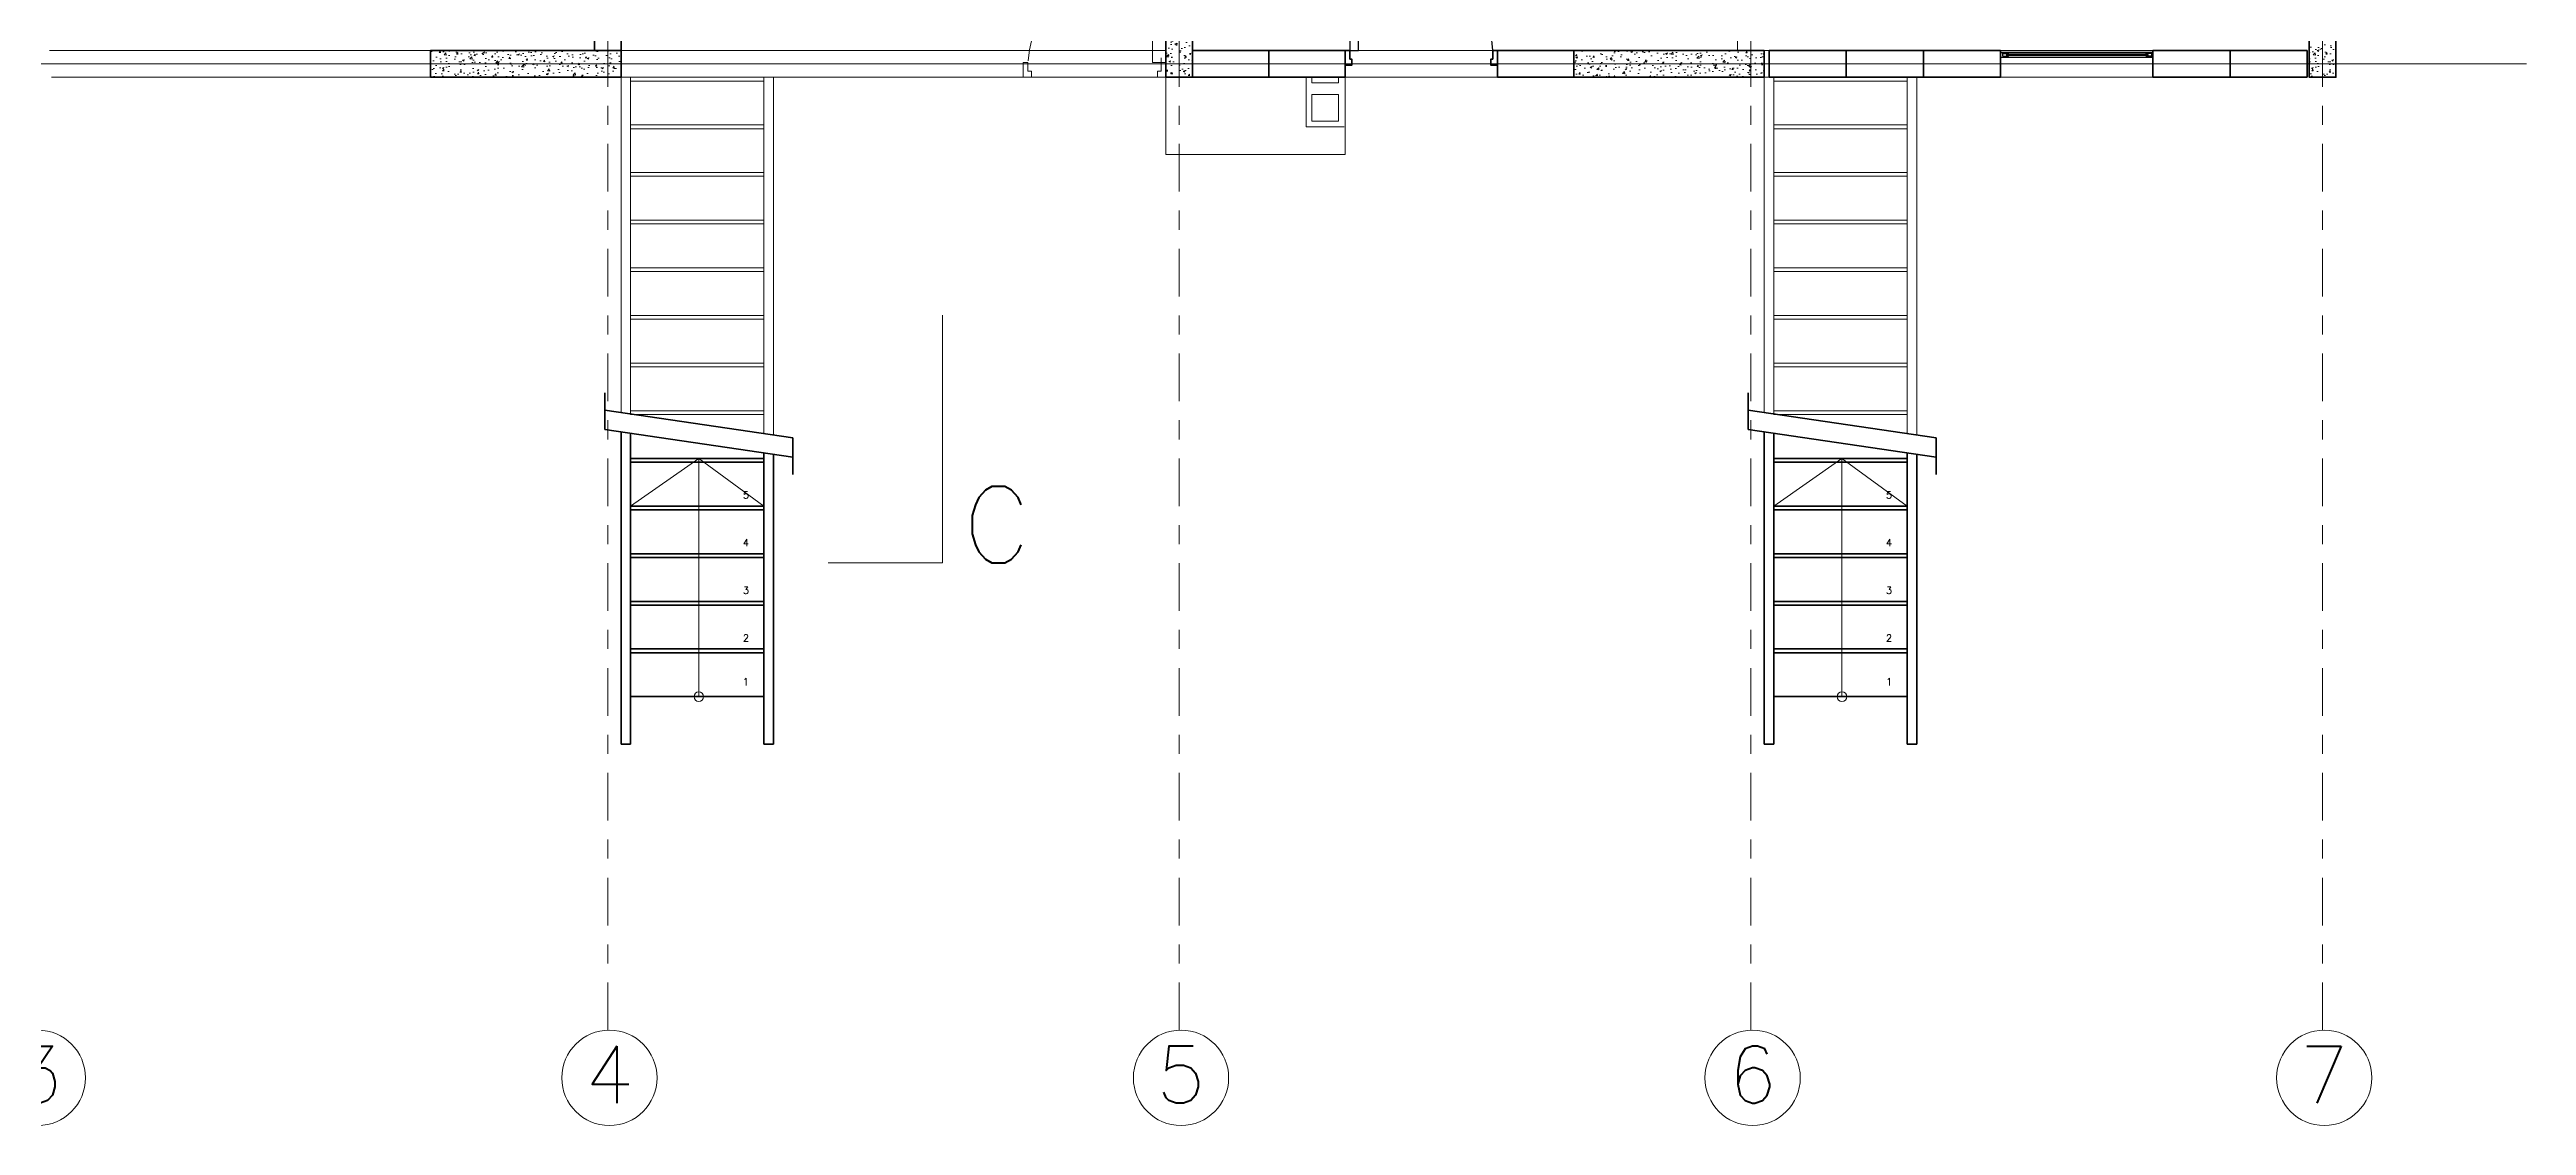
# Model space of a CAD drawing. Header units: metres. Extents: x -87 to 15, y -108 to -10.
# Drawn here: x -27.27 to -14.27, y -92.65 to -87.01 of the extents above; entities that cross this region are included whole.
import ezdxf

# ---------------------------------------------------------------- set-up
doc = ezdxf.new("R2010")
doc.units = ezdxf.units.M
doc.header["$LTSCALE"] = 5
doc.header["$MEASUREMENT"] = 0
doc.linetypes.add('CENTER', pattern=[2, 1.25, -0.25, 0.25, -0.25])
doc.linetypes.add('HIDDEN', pattern=[0.375, 0.25, -0.125])
for name, color, linetype, lineweight in [('A-ANNO-SYMB', 3, 'Continuous', 18), ('A-ANNO-TEXT', 3, 'Continuous', 18), ('A-DOOR-FULL', 4, 'Continuous', 25), ('A-FLOR-LEVL', 7, 'Continuous', 35), ('A-FLOR-OVHD', 3, 'HIDDEN', 18), ('A-FLOR-PATT', 8, 'Continuous', 18), ('A-FURN', 8, 'Continuous', 18), ('A-GLAZ-FULL', 4, 'Continuous', 25), ('A-WALL-FULL', 7, 'Continuous', 35)]:
    doc.layers.add(name, color=color, linetype=linetype, lineweight=lineweight)
doc.styles.add('E-ROMANS', font='romans.shx', dxfattribs={"width": 0.8})

msp = doc.modelspace()

# ---------------------------------------------------------------- hatches: boundary and pattern name
at = {"layer": 'A-FLOR-PATT'}
h = msp.add_hatch(dxfattribs=at)
h.set_pattern_fill('AR-CONC', color=256, scale=0.0005, style=0)
h.set_pattern_definition([(50, (0, 0), (0.091092334, -0.00796954), [0.009525, -0.104775]), (355, (0, 0), (-0.01762141, 0.09552832), [0.00762, -0.08382]), (100.451, (0.00759, -0.00066), (0.07347125, 0.08755834), [0.008095, -0.089045]), (46.1842, (0, 0.0254), (0.13553952, -0.02102116), [0.0142875, -0.1571625]), (96.6356, (0.0113, 0.02365), (0.11870212, 0.12371278), [0.0121425, -0.1335675]), (351.184, (0, 0.0254), (0.1187023, 0.12371256), [0.01143, -0.12573]), (21, (0.0127, 0.01905), (0.07580744, -0.05113276), [0.009525, -0.104775]), (326, (0.0127, 0.01905), (0.03090101, 0.09209398), [0.00762, -0.08382]), (71.4514, (0.01902, 0.01479), (0.106708245, 0.04096143), [0.008095, -0.089045]), (37.5, (0, 0), (0.001544302, 0.04227752), [0, -0.082804, 0, -0.08509, 0, -0.0841375]), (7.5, (0, 0), (0.033409831, 0.050090287), [0, -0.048514, 0, -0.080899, 0, -0.0320675]), (327.5, (-0.02832, 0), (0.067795298, -0.002864372), [0, -0.03175, 0, -0.09906, 0, -0.131445]), (317.5, (-0.04102, 0), (0.07406459, 0.012713246), [0, -0.041275, 0, -0.065786, 0, -0.093345])])
h.paths.add_polyline_path([(-21.275, -86.801), (-21.415, -86.801), (-21.415, -87.151), (-21.275, -87.151)])
h = msp.add_hatch(dxfattribs=at)
h.set_pattern_fill('AR-CONC', color=256, scale=0.0005, style=0)
h.set_pattern_definition([(50, (18, -7e-14), (0.091092334, -0.00796954), [0.009525, -0.104775]), (355, (18, -7e-14), (-0.01762141, 0.09552832), [0.00762, -0.08382]), (100.451, (18.00759, -0.00066), (0.07347125, 0.08755834), [0.008095, -0.089045]), (46.1842, (18, 0.0254), (0.13553952, -0.02102116), [0.0142875, -0.1571625]), (96.6356, (18.0113, 0.02365), (0.11870212, 0.12371278), [0.0121425, -0.1335675]), (351.184, (18, 0.0254), (0.1187023, 0.12371256), [0.01143, -0.12573]), (21, (18.0127, 0.01905), (0.07580744, -0.05113276), [0.009525, -0.104775]), (326, (18.0127, 0.01905), (0.03090101, 0.09209398), [0.00762, -0.08382]), (71.4514, (18.01902, 0.01479), (0.106708245, 0.04096143), [0.008095, -0.089045]), (37.5, (18, -7e-14), (0.001544302, 0.04227752), [0, -0.082804, 0, -0.08509, 0, -0.0841375]), (7.5, (18, -7e-14), (0.033409831, 0.050090287), [0, -0.048514, 0, -0.080899, 0, -0.0320675]), (327.5, (17.97168, -7e-14), (0.067795298, -0.002864372), [0, -0.03175, 0, -0.09906, 0, -0.131445]), (317.5, (17.95898, -7e-14), (0.07406459, 0.012713246), [0, -0.041275, 0, -0.065786, 0, -0.093345])])
h.paths.add_polyline_path([(-15.415, -87.151), (-15.275, -87.151), (-15.275, -86.801), (-15.415, -86.801)])
h = msp.add_hatch(dxfattribs=at)
h.set_pattern_fill('AR-CONC', color=256, scale=0.0005, style=0)
h.set_pattern_definition([(50, (8.19, -3e-14), (0.091092334, -0.00796954), [0.009525, -0.104775]), (355, (8.19, -3e-14), (-0.01762141, 0.09552832), [0.00762, -0.08382]), (100.451, (8.19759, -0.00066), (0.07347125, 0.08755834), [0.008095, -0.089045]), (46.1842, (8.19, 0.0254), (0.13553952, -0.02102116), [0.0142875, -0.1571625]), (96.6356, (8.2013, 0.02365), (0.11870212, 0.12371278), [0.0121425, -0.1335675]), (351.184, (8.19, 0.0254), (0.1187023, 0.12371256), [0.01143, -0.12573]), (21, (8.2027, 0.01905), (0.07580744, -0.05113276), [0.009525, -0.104775]), (326, (8.2027, 0.01905), (0.03090101, 0.09209398), [0.00762, -0.08382]), (71.4514, (8.20902, 0.01479), (0.106708245, 0.04096143), [0.008095, -0.089045]), (37.5, (8.19, -3e-14), (0.001544302, 0.04227752), [0, -0.082804, 0, -0.08509, 0, -0.0841375]), (7.5, (8.19, -3e-14), (0.033409831, 0.050090287), [0, -0.048514, 0, -0.080899, 0, -0.0320675]), (327.5, (8.16168, -3e-14), (0.067795298, -0.002864372), [0, -0.03175, 0, -0.09906, 0, -0.131445]), (317.5, (8.14898, -3e-14), (0.07406459, 0.012713246), [0, -0.041275, 0, -0.065786, 0, -0.093345])])
h.paths.add_polyline_path([(-25.275, -87.011), (-25.275, -87.151), (-24.275, -87.151), (-24.275, -87.011)])
h = msp.add_hatch(dxfattribs=at)
h.set_pattern_fill('AR-CONC', color=256, scale=0.0005, style=0)
h.set_pattern_definition([(50, (-0.01, 0), (0.091092334, -0.00796954), [0.009525, -0.104775]), (355, (-0.01, 0), (-0.01762141, 0.09552832), [0.00762, -0.08382]), (100.451, (-0.00241, -0.00066), (0.07347125, 0.08755834), [0.008095, -0.089045]), (46.1842, (-0.01, 0.0254), (0.13553952, -0.02102116), [0.0142875, -0.1571625]), (96.6356, (0.0013, 0.02365), (0.11870212, 0.12371278), [0.0121425, -0.1335675]), (351.184, (-0.01, 0.0254), (0.1187023, 0.12371256), [0.01143, -0.12573]), (21, (0.0027, 0.01905), (0.07580744, -0.05113276), [0.009525, -0.104775]), (326, (0.0027, 0.01905), (0.03090101, 0.09209398), [0.00762, -0.08382]), (71.4514, (0.00902, 0.01479), (0.106708245, 0.04096143), [0.008095, -0.089045]), (37.5, (-0.01, 0), (0.001544302, 0.04227752), [0, -0.082804, 0, -0.08509, 0, -0.0841375]), (7.5, (-0.01, 0), (0.033409831, 0.050090287), [0, -0.048514, 0, -0.080899, 0, -0.0320675]), (327.5, (-0.03832, 0), (0.067795298, -0.002864372), [0, -0.03175, 0, -0.09906, 0, -0.131445]), (317.5, (-0.05102, 0), (0.07406459, 0.012713246), [0, -0.041275, 0, -0.065786, 0, -0.093345])])
h.paths.add_polyline_path([(-19.275, -87.011), (-19.275, -87.151), (-18.275, -87.151), (-18.275, -87.011)])
for points in [[(-17.018, -87.047), (-17.018, -87.045), (-17.032, -87.045), (-17.032, -87.023), (-17.018, -87.023), (-17.018, -87.021), (-17.035, -87.021), (-17.035, -87.047)], [(-16.251, -87.047), (-16.251, -87.045), (-16.237, -87.045), (-16.237, -87.023), (-16.251, -87.023), (-16.251, -87.021), (-16.235, -87.021), (-16.235, -87.047)]]:
    msp.add_hatch(color=256, dxfattribs=at).paths.add_polyline_path(points)

# ---------------------------------------------------------------- linework, layer by layer
at = {"layer": 'A-ANNO-SYMB', "linetype": 'CENTER', "ltscale": 0.04}
for p, q in [((-24.345, -92.151), (-24.345, -77.101)), ((-21.345, -92.151), (-21.345, -77.101)), ((-18.345, -92.151), (-18.345, -77.101)), ((-15.345, -92.151), (-15.345, -77.101))]:
    msp.add_line(p, q, dxfattribs=at)
at = {"layer": 'A-ANNO-SYMB'}
for q in [(-22.588, -88.399), (-23.188, -89.699)]:
    msp.add_line((-22.588, -89.699), q, dxfattribs=at)
at = {"layer": 'A-ANNO-SYMB', "ltscale": 0.04}
msp.add_lwpolyline([(-35.572, -87.081), (-14.275, -87.081)], dxfattribs=at)
at = {"layer": 'A-ANNO-SYMB'}
for centre in [(-27.336, -92.401), (-24.336, -92.401), (-21.336, -92.401), (-18.336, -92.401), (-15.336, -92.401)]:
    msp.add_circle(centre, 0.25, dxfattribs=at)
at = {"layer": 'A-DOOR-FULL'}
msp.add_lwpolyline([(-20.45, -86.261), (-20.45, -87.011), (-20.405, -87.011), (-20.405, -86.261)], close=True, dxfattribs=at)
msp.add_arc((-20.497, -87.054), 0.798, 3.0933, 83.3637, dxfattribs=at)
at = {"layer": 'A-FLOR-LEVL'}
for p, q in [((-24.275, -90.651), (-24.275, -89.012)), ((-24.225, -90.651), (-24.225, -89.019)), ((-18.275, -90.651), (-18.275, -89.012)), ((-18.225, -90.651), (-18.225, -89.019)), ((-23.525, -89.151), (-24.225, -89.151)), ((-23.525, -89.171), (-24.225, -89.171)), ((-23.525, -90.651), (-23.525, -89.122)), ((-23.475, -90.651), (-23.475, -89.129)), ((-17.525, -89.151), (-18.225, -89.151)), ((-17.525, -89.171), (-18.225, -89.171)), ((-17.525, -90.651), (-17.525, -89.122)), ((-17.475, -90.651), (-17.475, -89.129)), ((-23.525, -89.401), (-24.225, -89.401)), ((-23.525, -89.421), (-24.225, -89.421)), ((-17.525, -89.401), (-18.225, -89.401)), ((-17.525, -89.421), (-18.225, -89.421)), ((-23.525, -89.651), (-24.225, -89.651)), ((-23.525, -89.671), (-24.225, -89.671)), ((-17.525, -89.651), (-18.225, -89.651)), ((-17.525, -89.671), (-18.225, -89.671)), ((-23.525, -89.901), (-24.225, -89.901)), ((-23.525, -89.921), (-24.225, -89.921)), ((-23.525, -89.921), (-24.225, -89.921)), ((-17.525, -89.901), (-18.225, -89.901)), ((-17.525, -89.921), (-18.225, -89.921)), ((-17.525, -89.921), (-18.225, -89.921)), ((-23.525, -90.151), (-24.225, -90.151)), ((-23.525, -90.171), (-24.225, -90.171)), ((-17.525, -90.151), (-18.225, -90.151)), ((-17.525, -90.171), (-18.225, -90.171)), ((-23.525, -90.401), (-24.225, -90.401)), ((-17.525, -90.401), (-18.225, -90.401)), ((-24.225, -90.651), (-24.275, -90.651)), ((-23.475, -90.651), (-23.525, -90.651)), ((-18.225, -90.651), (-18.275, -90.651)), ((-17.475, -90.651), (-17.525, -90.651))]:
    msp.add_line(p, q, dxfattribs=at)
at = {"layer": 'A-FLOR-OVHD', "ltscale": 0.1}
msp.add_lwpolyline([(-21.44, -86.374), (-21.44, -87.074), (-21.485, -87.074), (-21.485, -86.374)], close=True, dxfattribs=at)
for points in [[(-22.14, -87.119), (-22.14, -87.074), (-22.165, -87.074), (-22.165, -87.119)], [(-21.415, -87.119), (-21.415, -87.074), (-21.44, -87.074), (-21.44, -87.119)], [(-22.14, -87.119), (-22.12, -87.119), (-22.12, -87.151), (-22.165, -87.151), (-22.165, -87.119)], [(-21.415, -87.119), (-21.415, -87.151), (-21.46, -87.151), (-21.46, -87.119), (-21.44, -87.119)]]:
    msp.add_lwpolyline(points, dxfattribs=at)
msp.add_arc((-21.371, -87.137), 0.771, 98.4869, 175.3173, dxfattribs=at)
at = {"layer": 'A-FURN', "ltscale": 0.8}
for p, q in [((-18.415, -87.011), (-18.415, -81.311)), ((-27.275, -87.011), (-24.415, -87.011)), ((-25.275, -87.081), (-27.265, -87.081)), ((-24.275, -87.011), (-21.415, -87.011)), ((-21.265, -87.011), (-15.425, -87.011)), ((-24.425, -87.151), (-27.265, -87.151)), ((-24.275, -87.151), (-21.415, -87.151)), ((-24.275, -88.91), (-24.275, -87.151)), ((-24.225, -88.921), (-24.225, -87.151)), ((-24.225, -87.171), (-23.525, -87.171)), ((-23.525, -89.02), (-23.525, -87.151)), ((-23.475, -89.028), (-23.475, -87.151)), ((-20.679, -87.151), (-20.679, -87.411)), ((-20.649, -87.181), (-20.649, -87.151)), ((-20.509, -87.181), (-20.649, -87.181)), ((-20.509, -87.151), (-20.509, -87.181)), ((-20.479, -87.151), (-19.64, -87.151)), ((-17.475, -87.151), (-18.275, -87.151)), ((-18.275, -88.91), (-18.275, -87.151)), ((-18.225, -88.921), (-18.225, -87.151)), ((-18.225, -87.171), (-17.525, -87.171)), ((-17.525, -89.02), (-17.525, -87.151)), ((-17.475, -89.028), (-17.475, -87.151)), ((-20.649, -87.381), (-20.649, -87.241)), ((-20.649, -87.241), (-20.509, -87.241)), ((-20.509, -87.241), (-20.509, -87.381)), ((-23.525, -87.401), (-24.225, -87.401)), ((-23.525, -87.421), (-24.225, -87.421)), ((-20.679, -87.411), (-20.479, -87.411)), ((-20.509, -87.381), (-20.649, -87.381)), ((-17.525, -87.401), (-18.225, -87.401)), ((-17.525, -87.421), (-18.225, -87.421)), ((-23.525, -87.651), (-24.225, -87.651)), ((-23.525, -87.671), (-24.225, -87.671)), ((-17.525, -87.651), (-18.225, -87.651)), ((-17.525, -87.671), (-18.225, -87.671)), ((-23.525, -87.901), (-24.225, -87.901)), ((-23.525, -87.921), (-24.225, -87.921)), ((-17.525, -87.901), (-18.225, -87.901)), ((-17.525, -87.921), (-18.225, -87.921)), ((-23.525, -88.151), (-24.225, -88.151)), ((-23.525, -88.171), (-24.225, -88.171)), ((-17.525, -88.151), (-18.225, -88.151)), ((-17.525, -88.171), (-18.225, -88.171)), ((-23.525, -88.401), (-24.225, -88.401)), ((-23.525, -88.421), (-24.225, -88.421)), ((-17.525, -88.401), (-18.225, -88.401)), ((-17.525, -88.421), (-18.225, -88.421)), ((-23.525, -88.651), (-24.225, -88.651)), ((-17.525, -88.651), (-18.225, -88.651)), ((-23.525, -88.671), (-24.225, -88.671)), ((-17.525, -88.671), (-18.225, -88.671)), ((-23.525, -88.901), (-24.225, -88.901)), ((-17.525, -88.901), (-18.225, -88.901)), ((-23.525, -88.921), (-24.225, -88.921)), ((-17.525, -88.921), (-18.225, -88.921)), ((-23.867, -90.401), (-23.867, -89.151)), ((-17.867, -90.401), (-17.867, -89.151))]:
    msp.add_line(p, q, dxfattribs=at)
at = {"layer": 'A-FURN'}
for p, q in [((-17.035, -87.011), (-16.235, -87.011)), ((-21.415, -87.556), (-21.415, -87.151)), ((-20.475, -87.151), (-20.475, -87.556)), ((-17.035, -87.151), (-16.235, -87.151)), ((-21.415, -87.556), (-20.475, -87.556))]:
    msp.add_line(p, q, dxfattribs=at)
at = {"layer": 'A-FURN', "ltscale": 0.04}
msp.add_line((-18.425, -87.151), (-18.475, -87.151), dxfattribs=at)
at = {"layer": 'A-FURN', "ltscale": 0.4}
for p, q in [((-23.867, -89.151), (-24.225, -89.401)), ((-23.867, -89.151), (-23.525, -89.401)), ((-17.867, -89.151), (-18.225, -89.401)), ((-17.867, -89.151), (-17.525, -89.401))]:
    msp.add_line(p, q, dxfattribs=at)
at = {"layer": 'A-FURN', "ltscale": 0.8}
for centre in [(-23.867, -90.401), (-17.867, -90.401)]:
    msp.add_circle(centre, 0.025, dxfattribs=at)
at = {"layer": 'A-GLAZ-FULL'}
for p, q in [((-17.035, -87.021), (-16.251, -87.021)), ((-16.235, -87.021), (-17.035, -87.021)), ((-16.235, -87.047), (-17.035, -87.047)), ((-17.022, -87.041), (-17.022, -87.027)), ((-17.022, -87.027), (-16.993, -87.027)), ((-17.022, -87.041), (-16.993, -87.041)), ((-16.26, -87.032), (-17.003, -87.032)), ((-17.003, -87.032), (-17.003, -87.037)), ((-16.26, -87.037), (-17.003, -87.037)), ((-16.993, -87.032), (-16.993, -87.027)), ((-16.993, -87.041), (-16.993, -87.037)), ((-16.241, -87.027), (-16.27, -87.027)), ((-16.27, -87.032), (-16.27, -87.027)), ((-16.27, -87.041), (-16.27, -87.037)), ((-16.241, -87.041), (-16.27, -87.041)), ((-16.26, -87.037), (-16.26, -87.032)), ((-16.251, -87.021), (-16.235, -87.021)), ((-16.251, -87.023), (-16.251, -87.021)), ((-16.251, -87.047), (-16.251, -87.045)), ((-16.251, -87.045), (-16.237, -87.045)), ((-16.241, -87.041), (-16.241, -87.027)), ((-16.237, -87.045), (-16.237, -87.023))]:
    msp.add_line(p, q, dxfattribs=at)
at = {"layer": 'A-WALL-FULL'}
for p, q in [((-24.415, -87.011), (-24.415, -86.601)), ((-24.275, -86.601), (-24.275, -87.011)), ((-24.275, -87.011), (-24.415, -87.011)), ((-20.875, -87.011), (-21.275, -87.011)), ((-21.275, -87.011), (-21.275, -87.151)), ((-20.475, -87.011), (-20.875, -87.011)), ((-20.875, -87.011), (-20.875, -87.151)), ((-20.875, -87.151), (-20.875, -87.011)), ((-20.475, -87.151), (-20.475, -87.011)), ((-17.845, -87.011), (-18.25, -87.011)), ((-18.25, -87.011), (-18.25, -87.151)), ((-17.44, -87.011), (-17.845, -87.011)), ((-17.845, -87.011), (-17.845, -87.151)), ((-17.845, -87.151), (-17.845, -87.011)), ((-17.035, -87.011), (-17.44, -87.011)), ((-17.44, -87.011), (-17.44, -87.151)), ((-17.44, -87.151), (-17.44, -87.011)), ((-17.035, -87.151), (-17.035, -87.011)), ((-15.83, -87.011), (-16.235, -87.011)), ((-16.235, -87.011), (-16.235, -87.151)), ((-15.425, -87.011), (-15.83, -87.011)), ((-15.83, -87.011), (-15.83, -87.151)), ((-15.83, -87.151), (-15.83, -87.011)), ((-15.425, -87.151), (-15.425, -87.011)), ((-21.275, -87.151), (-21.415, -87.151)), ((-21.275, -87.151), (-21.415, -87.151)), ((-21.415, -87.151), (-21.275, -87.151)), ((-21.415, -87.151), (-21.275, -87.151)), ((-21.275, -87.151), (-20.875, -87.151)), ((-20.875, -87.151), (-20.475, -87.151)), ((-18.25, -87.151), (-17.845, -87.151)), ((-17.845, -87.151), (-17.44, -87.151)), ((-17.44, -87.151), (-17.035, -87.151)), ((-16.235, -87.151), (-15.83, -87.151)), ((-15.83, -87.151), (-15.425, -87.151))]:
    msp.add_line(p, q, dxfattribs=at)
for points in [[(-21.415, -86.801), (-21.275, -86.801), (-21.275, -87.151), (-21.415, -87.151)], [(-15.415, -86.801), (-15.275, -86.801), (-15.275, -87.151), (-15.415, -87.151)], [(-25.275, -87.011), (-24.275, -87.011), (-24.275, -87.151), (-25.275, -87.151)], [(-19.675, -87.151), (-19.275, -87.151), (-19.275, -87.011), (-19.675, -87.011)], [(-19.275, -87.011), (-18.275, -87.011), (-18.275, -87.151), (-19.275, -87.151)]]:
    msp.add_lwpolyline(points, close=True, dxfattribs=at)
for points in [[(-20.475, -87.056), (-20.475, -87.056), (-20.475, -87.011), (-20.45, -87.011), (-20.45, -87.056)], [(-20.475, -87.056), (-20.475, -87.056), (-20.475, -87.011), (-20.45, -87.011), (-20.45, -87.056)], [(-20.45, -87.056), (-20.44, -87.056), (-20.44, -87.088), (-20.475, -87.088), (-20.475, -87.056)], [(-19.7, -87.056), (-19.71, -87.056), (-19.71, -87.088), (-19.675, -87.088), (-19.675, -87.056)], [(-19.675, -87.056), (-19.675, -87.056), (-19.675, -87.011), (-19.7, -87.011), (-19.7, -87.056)], [(-19.675, -87.056), (-19.675, -87.056), (-19.675, -87.011), (-19.7, -87.011), (-19.7, -87.056)], [(-24.415, -87.151), (-24.275, -87.151)], [(-24.36, -88.999), (-24.36, -88.807)], [(-24.36, -88.898), (-23.373, -89.043)], [(-18.36, -88.999), (-18.36, -88.807)], [(-18.36, -88.898), (-17.373, -89.043)], [(-24.36, -88.999), (-23.373, -89.144)], [(-23.373, -89.043), (-23.373, -89.235)], [(-18.36, -88.999), (-17.373, -89.144)], [(-17.373, -89.043), (-17.373, -89.235)]]:
    msp.add_lwpolyline(points, dxfattribs=at)

# ---------------------------------------------------------------- texts
at = {"layer": 'A-ANNO-TEXT', "style": 'E-ROMANS'}
for s, height, p in [('C', 0.4, (-22.483, -89.699)), ('5', 0.0375, (-23.636, -89.362)), ('5', 0.0375, (-17.636, -89.362)), ('4', 0.0375, (-23.636, -89.612)), ('4', 0.0375, (-17.636, -89.612)), ('3', 0.0375, (-23.636, -89.862)), ('3', 0.0375, (-17.636, -89.862)), ('2', 0.0375, (-23.636, -90.112)), ('2', 0.0375, (-17.636, -90.112)), ('1', 0.0375, (-23.636, -90.342)), ('1', 0.0375, (-17.636, -90.342)), ('3', 0.3, (-27.465, -92.534)), ('4', 0.3, (-24.465, -92.534)), ('5', 0.3, (-21.465, -92.534)), ('6', 0.3, (-18.465, -92.534)), ('7', 0.3, (-15.465, -92.534))]:
    msp.add_text(s, height=height, dxfattribs=at).set_placement(p)

doc.saveas('drawing.dxf')
